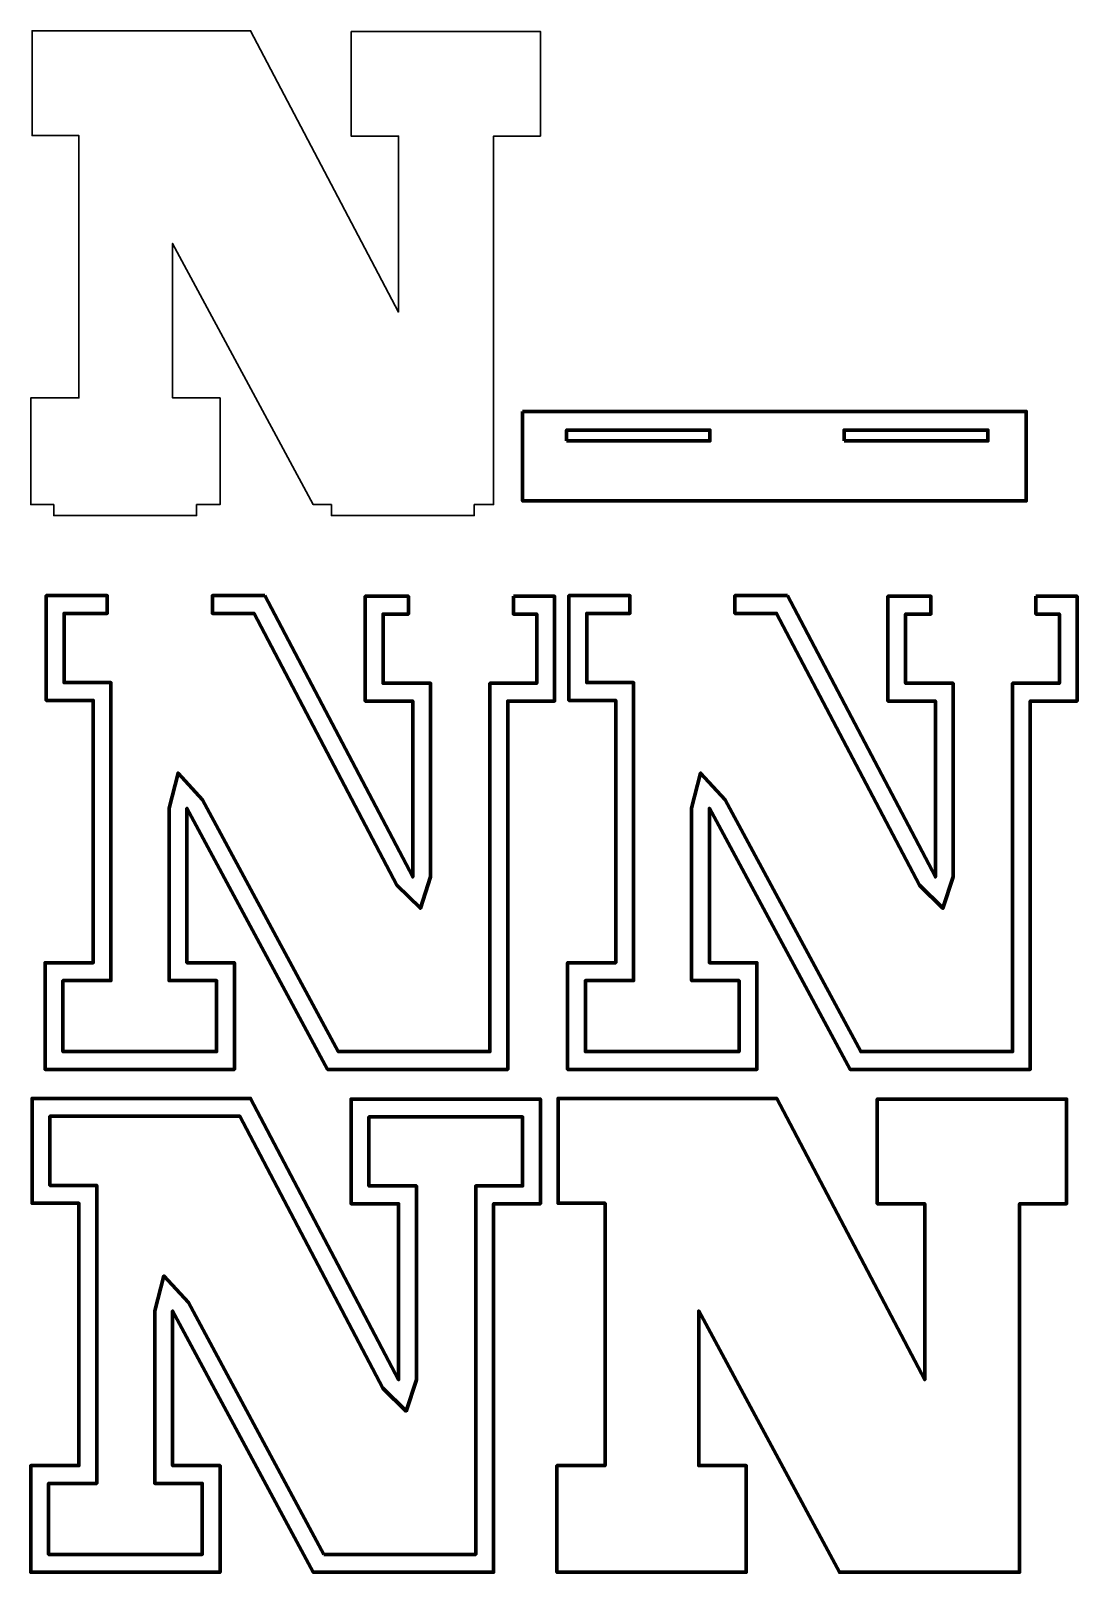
# Model space of a CAD drawing. Header units: inches. Extents: x 0.9 to 21.5, y 0.8 to 31.1.
import ezdxf

# ---------------------------------------------------------------- set-up
doc = ezdxf.new("R2010")
doc.units = ezdxf.units.IN
doc.header["$MEASUREMENT"] = 0
doc.layers.add('Layer 1', color=7, linetype='Continuous')

# ---------------------------------------------------------------- blocks, each defined once
blk = doc.blocks.new('block 2')
at = {"layer": 'Layer 1', "color": 7, "lineweight": 70, "true_color": 0xffffff}
for points in [[(0.931, 0.84), (0.931, 2.933), (1.876, 2.933), (1.876, 8.087), (0.955, 8.087), (0.955, 10.144), (5.248, 10.144), (8.154, 4.619), (8.154, 8.075), (7.221, 8.075), (7.221, 10.132), (10.94, 10.132), (10.94, 8.075), (10.02, 8.075), (10.02, 0.84), (6.48, 0.84), (3.717, 5.97), (3.717, 2.933), (4.65, 2.933), (4.65, 0.84), (0.931, 0.84), (0.931, 0.84)], [(6.689, 1.19), (4.026, 6.136), (3.544, 6.658), (3.367, 5.97), (3.367, 2.583), (4.3, 2.583), (4.3, 1.19), (1.281, 1.19), (1.281, 2.583), (2.226, 2.583), (2.226, 8.437), (1.305, 8.437), (1.305, 9.794), (5.037, 9.794), (7.844, 4.456), (8.303, 4.005), (8.504, 4.619), (8.504, 8.425), (7.571, 8.425), (7.571, 9.782), (10.59, 9.782), (10.59, 8.425), (9.67, 8.425), (9.67, 1.19), (6.689, 1.19)]]:
    blk.add_lwpolyline(points, dxfattribs=at)
blk = doc.blocks.new('block 3')
at = {"layer": 'Layer 1', "color": 6, "lineweight": 70, "true_color": 0xf800ff}
blk.add_lwpolyline([(11.267, 0.84), (11.267, 2.933), (12.211, 2.933), (12.211, 8.087), (11.29, 8.087), (11.29, 10.144), (15.584, 10.144), (18.49, 4.619), (18.49, 8.075), (17.557, 8.075), (17.557, 10.132), (21.276, 10.132), (21.276, 8.075), (20.355, 8.075), (20.355, 0.84), (16.815, 0.84), (14.053, 5.97), (14.053, 2.933), (14.986, 2.933), (14.986, 0.84), (11.267, 0.84), (11.267, 0.84)], dxfattribs=at)
blk = doc.blocks.new('block 4')
at = {"layer": 'Layer 1', "color": 7, "lineweight": 70, "true_color": 0xffffff}
for points in [[(10.411, 20.006), (10.411, 19.656), (10.87, 19.656), (10.87, 18.299), (9.95, 18.299), (9.95, 11.064), (6.969, 11.064), (4.306, 16.01), (3.824, 16.532), (3.647, 15.844), (3.647, 12.457), (4.58, 12.457), (4.58, 11.064), (1.561, 11.064), (1.561, 12.457), (2.506, 12.457), (2.506, 18.311), (1.585, 18.311), (1.585, 19.668), (2.434, 19.668), (2.434, 20.018), (1.235, 20.018), (1.235, 17.961), (2.156, 17.961), (2.156, 12.807), (1.211, 12.807), (1.211, 10.714), (4.93, 10.714), (4.93, 12.807), (3.997, 12.807), (3.997, 15.844), (6.76, 10.714), (10.3, 10.714), (10.3, 17.949), (11.22, 17.949), (11.22, 20.006), (10.411, 20.006)], [(5.528, 20.018), (4.497, 20.018), (4.497, 19.668), (5.317, 19.668), (8.124, 14.33), (8.583, 13.879), (8.784, 14.493), (8.784, 18.299), (7.851, 18.299), (7.851, 19.656), (8.348, 19.656), (8.348, 20.006), (7.501, 20.006), (7.501, 17.949), (8.434, 17.949), (8.434, 14.493), (5.528, 20.018)]]:
    blk.add_lwpolyline(points, dxfattribs=at)
blk = doc.blocks.new('block 5')
at = {"layer": 'Layer 1', "color": 7, "lineweight": 70, "true_color": 0xffffff}
for points in [[(20.676, 20.006), (20.676, 19.656), (21.135, 19.656), (21.135, 18.299), (20.215, 18.299), (20.215, 11.064), (17.234, 11.064), (14.571, 16.01), (14.089, 16.532), (13.912, 15.844), (13.912, 12.457), (14.845, 12.457), (14.845, 11.064), (11.826, 11.064), (11.826, 12.457), (12.771, 12.457), (12.771, 18.311), (11.85, 18.311), (11.85, 19.668), (12.699, 19.668), (12.699, 20.018), (11.5, 20.018), (11.5, 17.961), (12.421, 17.961), (12.421, 12.807), (11.476, 12.807), (11.476, 10.714), (15.195, 10.714), (15.195, 12.807), (14.262, 12.807), (14.262, 15.844), (17.025, 10.714), (20.565, 10.714), (20.565, 17.949), (21.485, 17.949), (21.485, 20.006), (20.676, 20.006)], [(15.793, 20.018), (14.762, 20.018), (14.762, 19.668), (15.582, 19.668), (18.389, 14.33), (18.848, 13.879), (19.049, 14.493), (19.049, 18.299), (18.116, 18.299), (18.116, 19.656), (18.613, 19.656), (18.613, 20.006), (17.766, 20.006), (17.766, 17.949), (18.699, 17.949), (18.699, 14.493), (15.793, 20.018)]]:
    blk.add_lwpolyline(points, dxfattribs=at)

msp = doc.modelspace()

# ---------------------------------------------------------------- linework, layer by layer
at = {"layer": 'Layer 1', "color": 7, "lineweight": 30, "true_color": 0xffffff}
msp.add_lwpolyline([(7.221, 31.099), (7.221, 29.042), (8.154, 29.042), (8.154, 25.586), (5.248, 31.111), (0.955, 31.111), (0.955, 29.054), (1.876, 29.054), (1.876, 23.9), (0.931, 23.9), (0.931, 21.807), (1.381, 21.807), (1.381, 21.591), (4.187, 21.591), (4.187, 21.807), (4.65, 21.807), (4.65, 23.9), (3.717, 23.9), (3.717, 26.937), (6.48, 21.807), (6.837, 21.807), (6.837, 21.591), (9.643, 21.591), (9.643, 21.807), (10.02, 21.807), (10.02, 29.042), (10.94, 29.042), (10.94, 31.099), (7.221, 31.099)], dxfattribs=at)
at = {"layer": 'Layer 1', "color": 7, "lineweight": 90, "true_color": 0xffffff}
for points in [[(10.59, 23.636), (10.59, 21.879), (20.486, 21.879), (20.486, 23.636), (10.59, 23.636)], [(11.457, 23.058), (11.457, 23.268), (14.27, 23.268), (14.27, 23.058), (11.457, 23.058)], [(16.908, 23.058), (16.908, 23.268), (19.731, 23.268), (19.731, 23.058), (16.908, 23.058)]]:
    msp.add_lwpolyline(points, dxfattribs=at)

# ---------------------------------------------------------------- block references
at = {"layer": 'Layer 1'}
for name in ['block 4', 'block 5', 'block 2', 'block 3']:
    msp.add_blockref(name, (0, 0), dxfattribs=at)

doc.saveas('drawing.dxf')
